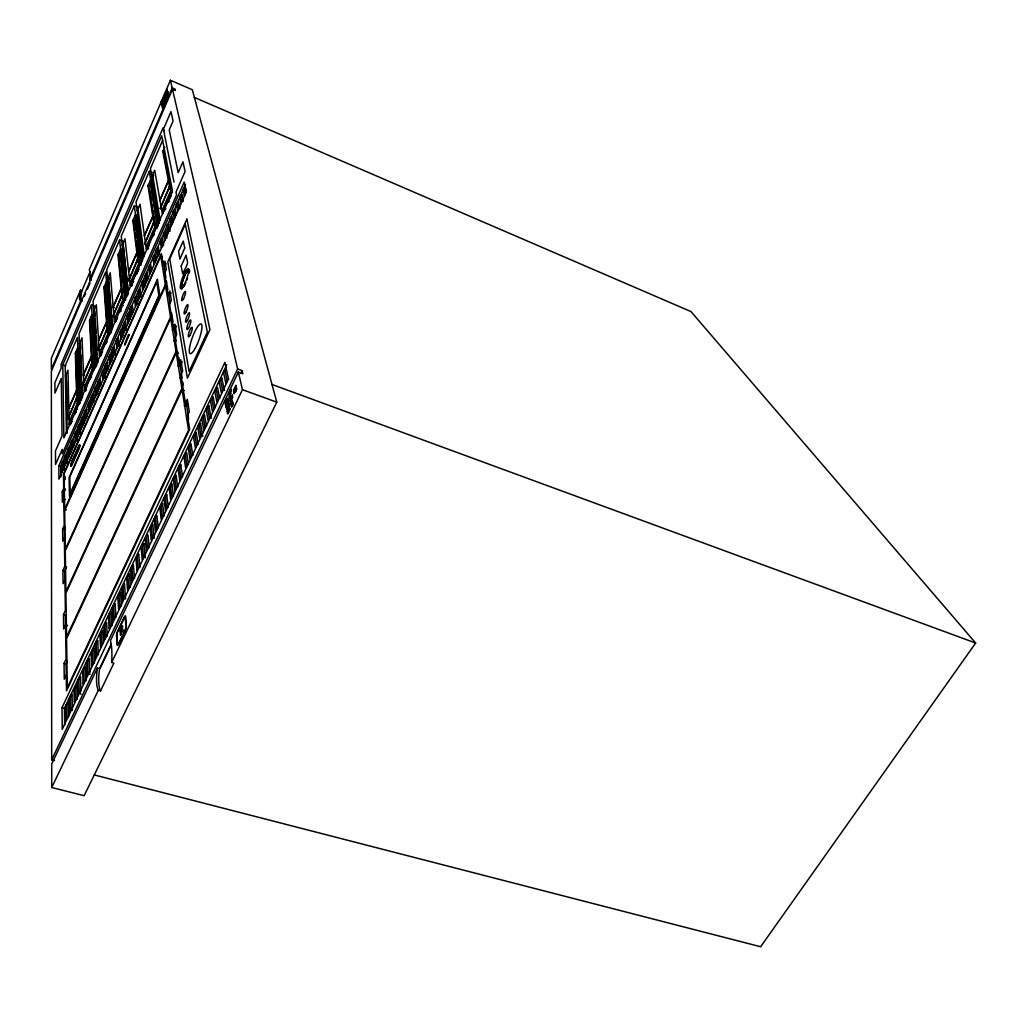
<?xml version="1.0" encoding="UTF-8"?>
<svg xmlns="http://www.w3.org/2000/svg" width="1027" height="1027" viewBox="0 0 1027 1027"><rect width="100%" height="100%" fill="white"/><g stroke="black" fill="none" stroke-linecap="round" stroke-linejoin="round"><path stroke-width="1.5" d="M138.054 271.539L137.387 271.731M133.484 282.001L133.42 281.321L132.124 283.837M106.949 342.107L106.911 341.388L106.32 342.35M167.183 89.477C165.026 88.681 170.251 93.252 168.107 96.641C162.869 112.546 159.634 110.8 167.529 96.397L167.311 92.058L163.293 100.697L167.131 91.596L167.504 93.046A18.935 2.965 -69 0 1 167.529 93.329A6.303 0.988 -68.9 0 1 167.362 95.164M91.467 377.268L91.442 376.524L90.864 377.448M72.083 421.404L70.619 423.663M166.682 89.272L166.785 92.237A6.201 0.963 -68.9 0 0 164.795 94.959A7.305 1.143 -68.9 0 0 162.985 99.375A5.892 0.924 -68.9 0 0 161.945 103.406A14.545 2.272 -68.9 0 0 161.958 103.688C161.162 106.346 160.854 98.964 162.073 101.121M165.668 209.097L165.655 208.263L165.077 208.995M168.71 201.048L169.006 201.6M154.422 234.682L154.422 233.822L153.665 234.747M147.952 248.573L148.389 247.019M131.931 284.761L131.803 285.994M117.476 318.601L117.258 317.895M120.518 310.655L120.737 311.335M101.057 354.816L100.916 355.907M85.677 389.734L85.6 390.722M76.178 412.212L76.332 411.108L75.677 411.943M163.216 213.539L162.497 209.392L160.225 208.481L168.877 188.763L169.442 186.221L168.441 181.022L169.571 181.484M160.225 208.481L169.442 186.221M138.273 211.074L137.207 210.651L140.019 204.18L146.296 249.06L147.439 249.497L146.822 245.158L144.563 244.272L153.074 224.887L153.703 222.191L152.856 216.736L153.973 217.172M148.235 247.533L148.312 248.842M136.398 274.504L137.143 272.245M144.563 244.272L153.703 222.191M120.621 310.193L120.39 311.72M85.793 389.272L85.536 390.825M128.375 293.042L123.304 245.569L122.252 245.158L125.012 238.79L130.198 285.673L131.328 286.109L130.814 281.565L128.568 280.718L136.925 261.68L137.631 258.817L136.925 253.104L138.029 253.528M74.753 414.446L75.484 412.238M128.568 280.718L137.631 258.817M112.482 327.446L108.58 279.485L107.527 279.087L110.248 272.823L114.369 321.656L115.486 322.067L115.088 317.356L112.854 316.521L121.058 297.817L121.841 294.8L121.263 288.844L122.367 289.255M112.854 316.521L121.841 294.8M94.985 316.059L94.715 311.374L93.662 310.988L96.333 304.814L99.465 355.432L100.582 355.83L100.274 350.939L98.053 350.143L106.128 331.734L106.975 328.576L106.526 322.401L107.63 322.812M98.053 350.143L106.975 328.576M85.331 390.786L85.074 385.523L82.866 384.74L90.8 366.665L91.724 363.353L91.39 356.947L92.481 357.345M82.866 384.74L91.724 363.353M66.434 376.55L65.394 376.19L67.975 370.208L69.143 424.356L70.26 424.742L70.131 419.517L67.936 418.759L75.728 400.979L76.717 397.539L76.511 390.915L77.603 391.3M67.936 418.759L76.717 397.539M168.723 200.714L168.544 201.921M136.514 273.978L136.95 272.848M90.055 379.451L90.44 378.295M90.132 379.361L90.658 377.756M105.499 344.366L106.102 342.659M116.051 320.54L116.475 319.423M120.544 310.295L120.916 309.127M101.262 353.879L101.686 352.749M105.665 343.801L106.333 342.171M116.231 319.975L117.129 317.921M152.959 236.441L153.421 235.26M164.166 210.933L165.116 208.776M75.292 412.841L75.703 411.763M101.493 353.352L101.917 352.261M132.38 283.285L133.484 281.732M164.436 210.355L164.859 209.38M169.16 199.559L169.609 198.404M69.156 424.485L77.449 405.549L75.754 352.274M114.369 321.656L123.112 301.835L118.413 254.003M130.198 285.673L139.094 265.505L133.305 219.65M160.135 220.42L152.612 175.039L153.678 175.463L152.907 177.247L151.842 176.811L154.692 170.225L162.215 213.244L171.304 192.177L163.267 150.456M80.504 290.205L51.35 358.295L51.363 369.245L80.928 300.385A29.886 4.583 -69.9 0 1 80.504 290.205L81.929 290.744A29.873 4.609 -69.9 0 0 82.365 300.924L80.928 300.385M97.398 668.025A57.23 13.261 -72.3 0 0 98.335 690.272L100.543 690.889A57.191 13.325 -72.3 0 1 99.555 668.641L97.398 668.025L51.697 763.96L51.722 787.516L84.124 795.681L276.776 402.16L192.293 89.734L170.405 80.26L89.272 269.729A72.878 11.027 -70.3 0 1 89.811 279.678L91.262 280.217M162.202 100.787L165.591 92.879M81.929 290.744L90.068 271.731M89.811 279.678L172.177 87.873L170.405 80.26M172.177 87.873L175.142 89.156L175.45 90.466L172.472 89.182L51.363 371.119L51.697 759.8L54.521 760.532M84.33 296.354L85.588 293.414M87.488 289.023L90.004 283.157M163.409 129.171L170.995 111.596L173.075 121.019L169.198 129.954L178.185 172.652L182.947 161.817L185.091 171.483L176.002 192.088L176.58 194.963L62.275 453.921L62.211 449.338L55.535 464.499L55.458 451.007L62.044 436.013L61.286 378.462L54.957 393.097L54.893 382.75L61.158 368.257L61.106 364.303L163.126 127.733L174.012 182.126M62.788 364.842L161.701 135.744L172.497 191.138L63.892 437.938L62.788 364.842L65.779 365.907M163.768 130.955L164.115 130.147M94.433 306.02L91.48 304.929L79.04 333.698L81.505 400.517M122.598 241.101L119.62 239.946L106.782 269.639L111.609 330.219M137.22 207.043L134.344 205.888L121.289 236.082L127.579 295.776M152.201 172.459L149.313 171.278L136.039 201.972L143.498 257.533M162.728 140.173L150.468 168.518L159.506 223.052M69.875 408.335L68.796 407.963L76.499 390.376L75.33 353.262L77.795 347.575L78.835 347.948L80.722 400.106M91.39 356.947L83.546 374.842L84.65 375.227L83.534 374.316L91.364 356.433L89.516 320.552L92.019 314.763L93.072 315.148L95.999 366.96M98.515 340.091L106.487 321.9L103.932 287.303L106.474 281.424L107.527 281.822L111.494 331.631M121.263 288.844L113.163 307.343L114.267 307.753L113.124 306.855L121.225 288.356L117.964 255.03L120.557 249.06L121.61 249.471L126.565 297.175M128.619 271.462L136.861 252.642L132.855 220.702L135.487 214.63L136.552 215.054L142.573 260.601M144.396 235.44L152.779 216.286L147.991 185.784L150.674 179.609L151.739 180.046L158.864 223.398M164.744 147.066L162.805 151.547L168.364 180.598L159.84 200.072M90.889 327.177L90.992 319.936L89.952 319.551L92.61 371.26L84.33 390.453L83.97 385.138M92.956 327.818L92.353 316.817L93.072 315.148M105.216 290.846L105.422 286.674L104.369 286.289L108.053 336.15L99.465 355.432M108.58 279.485L109.324 277.791M68.809 408.515L76.511 390.915M98.553 340.605L106.526 322.401M159.917 200.509L168.441 181.022M128.67 271.937L136.925 253.104M144.46 235.902L152.856 216.736M70.131 419.517L77.346 403.11M85.074 385.523L93.021 367.448L90.8 366.665M100.274 350.939L108.361 332.555L107.835 325.598M162.497 209.392L171.15 189.687L168.877 188.763M115.088 317.356L123.304 298.652L121.058 297.817M130.814 281.565L139.171 262.54L136.424 240.896M146.822 245.158L155.334 225.786L153.896 216.736L152.779 216.286M146.296 249.06L155.359 228.507L148.453 184.719L149.518 185.142L149.056 186.221L147.991 185.784M58.847 465.77L184.18 182.113L186.311 191.959L58.963 479.16L58.847 465.77L60.747 466.399L60.863 476.823M62.442 461.906L61.607 463.806L61.71 472.073L62.544 470.173L62.442 461.906L63.79 460.918L63.918 470.276M65.369 455.282L65.51 463.498L64.662 465.411L64.534 457.182L66.716 454.293L66.883 463.613M69.04 447.207L69.22 455.372L68.36 457.285L68.206 449.107L70.388 446.231L70.555 453.934M72.006 440.519L71.158 442.432L71.351 450.558L72.198 448.632L72.006 440.519L73.341 439.556L73.533 447.22M75.831 432.033L74.984 433.946L75.202 442.021L76.062 440.082L75.831 432.033L77.166 431.083L77.436 440.211M78.809 425.294L79.066 433.304L78.206 435.243L77.962 427.219L80.132 424.356L80.453 433.433M82.404 417.167L82.699 425.114L81.839 427.052L81.557 419.093L83.726 416.243L84.021 423.74M85.408 410.376L85.742 418.271L84.869 420.223L84.548 412.315L86.73 409.465L87.051 416.923M95.87 386.46L96.294 394.175L95.421 396.152L94.998 388.424L97.18 385.587L97.681 394.342M98.926 379.566L99.375 387.23L98.489 389.22L98.053 381.543L100.222 378.719L100.659 385.959M103.124 370.246L103.624 377.846L102.739 379.836L102.251 372.223L104.42 369.412L104.998 378.013M106.205 363.301L106.731 370.85L105.845 372.852L105.319 365.291L107.501 362.467L108.002 369.604M109.979 354.751L110.544 362.223L109.658 364.238L109.106 356.741L111.275 353.93L111.815 361.003M113.086 347.742L113.676 355.175L112.777 357.191L112.2 349.745L114.369 346.946L115.05 355.368M128.003 313.903L128.734 321.066L127.823 323.12L127.091 315.944L129.261 313.171L129.928 319.487M131.161 306.765L131.931 313.877L131.02 315.931L130.249 308.806L132.419 306.033L133.112 312.311M135.525 297.073L134.614 299.127L135.423 306.174L136.347 304.108L135.525 297.073L136.784 296.367L137.695 304.12M138.709 289.871L139.569 296.854L138.645 298.921L137.798 291.938L139.967 289.178L140.917 296.867M142.637 281L141.726 283.08L142.599 289.999L143.523 287.907L142.637 281L143.883 280.332L144.679 286.417M145.847 273.747L146.771 280.589L145.847 282.682L144.935 275.827L147.092 273.079L147.914 279.126M149.48 265.351L150.443 272.129L149.506 274.222L148.556 267.431L150.712 264.696L151.572 270.679M153.947 255.453L154.949 262.155L154.011 264.26L153.023 257.546L155.18 254.824L156.065 260.73M157.195 248.098L158.235 254.735L157.298 256.866L156.271 250.203L158.428 247.481L159.583 254.799M161.2 239.047L160.263 241.165L161.329 247.751L162.279 245.62L161.2 239.047L162.42 238.457L163.627 245.697M164.474 231.64L165.591 238.148L164.641 240.279L163.537 233.758L165.694 231.049L166.939 238.225M167.491 224.733L166.554 226.864L167.683 233.334L168.633 231.191L167.491 224.733L168.698 224.168L169.981 231.28M170.79 217.275L171.971 223.668L171.008 225.812L169.84 219.406L171.997 216.723L173.049 222.358M174.025 209.97L175.232 216.299L174.282 218.456L173.075 212.114L175.219 209.431L176.297 215.002M177.35 202.46L178.595 208.725L177.632 210.882L176.4 204.604L178.544 201.921L179.93 208.84M180.636 195.002L179.686 197.158L180.957 203.385L181.92 201.202L180.636 195.002L181.83 194.488L183.255 201.331M183.987 187.427L185.296 193.577L184.334 195.759L183.024 189.597L185.168 186.94L186.349 192.357M60.747 466.399L185.515 184.385M62.955 462.805L63.79 460.918M66.716 454.293L64.534 457.182M73.341 439.556L72.57 444.537M76.306 432.996L77.166 431.083M80.132 424.356L77.962 427.219M86.73 409.465L84.548 412.315M107.501 362.467L105.319 365.291M111.275 353.93L109.106 356.741M114.369 346.946L112.2 349.745M129.261 313.171L127.091 315.944M132.419 306.033L130.249 308.806M135.872 298.421L136.784 296.367M139.967 289.178L137.798 291.938M142.971 282.399L143.883 280.332M147.092 273.079L144.935 275.827M155.18 254.824L153.023 257.546M158.428 247.481L156.271 250.203M161.483 240.562L162.42 238.457M167.76 226.287L168.698 224.168M178.544 201.921L176.4 204.604M180.88 196.645L181.83 194.488M89.721 402.892L90.581 400.941L89.259 401.839L89.631 409.67L88.758 411.634L88.399 403.791M92.738 396.063L93.598 394.111L92.289 394.997L92.687 402.777L91.801 404.754L91.429 396.948M118.439 337.883L116.269 340.682L116.898 348.063L117.797 346.035L117.168 338.666L118.439 337.883L119.171 346.227M121.545 331.053L122.444 329.038L121.16 329.808L121.841 337.1M124.678 323.98L125.576 321.964L124.306 322.709L124.999 329.949M162.497 256.699L160.777 256.031L64.136 473.64L65.266 549.432L170.533 317.15L165.514 285.737L167.311 286.417L167.825 289.563M65.535 499.546L63.815 498.994L62.352 502.28L62.211 491.817L63.674 488.57L63.469 474.281L161.406 253.708L163.216 265.005L164.975 265.685L165.938 263.515L164.192 262.835M163.216 265.005L164.936 261.153L166.31 269.472L164.564 273.362L168.03 294.839L169.853 295.532L171.034 292.913M64.046 501.33L63.918 492.369L65.369 489.122L63.674 488.57M160.777 256.031L165.36 284.774L64.662 509.366L66.408 509.918M64.688 510.56L165.514 285.737M64.945 579.613L63.083 583.683L62.929 570.409L64.765 566.365L64.354 537.724L62.763 541.255L62.608 529.046L64.188 525.542L63.815 498.994M168.03 294.839L169.802 290.911L171.342 300.295L169.545 304.274L173.332 327.793L175.232 328.499L176.336 326.098M64.508 538.764L64.38 529.598L65.433 527.275M172.292 330.065L174.423 330.296M173.114 328.268L174.975 324.185L176.657 334.455L174.988 338.101L179.083 363.507L181.073 364.226L182.228 361.748M67.538 625.392L65.587 624.827L63.648 629.038L63.469 614.557L65.381 610.385L64.765 570.961L66.408 567.353L64.573 566.801M174.012 340.823L176.156 341.041L173.499 324.609M176.015 351.555L65.895 591.783L65.279 550.742L170.7 318.203L176.015 351.555L177.979 352.274M176.208 352.697L65.908 593.195L66.562 637.022L181.907 388.488L176.208 352.697L178.159 353.416M177.992 365.869L180.213 366.1M178.852 364.007L180.803 359.771L182.652 371.029L180.675 375.317M179.866 377.654L182.126 377.885L179.764 363.276M182.113 389.747L66.588 638.563L67.32 687.743L188.557 430.159L182.113 389.747L184.167 390.478M66.293 674.88L64.252 679.232L64.059 663.352L66.075 659.052L65.381 615.122L63.469 614.557M184.334 405.678L186.657 405.896M185.232 403.739L187.286 399.336L189.327 411.763L187.492 415.691L189.674 429.235L66.511 690.773L66.075 663.93L67.268 661.362M186.4 418.682L188.763 418.9M228.559 378.95L62.236 729.35L62.018 707.629L224.926 362.351L228.585 379.438M148.774 245.889L149.249 244.94M148.787 245.992L149.467 244.631M116.68 318.935L117.604 317.536M86.332 387.782L86.769 386.807M64.65 725.344L64.444 708.296L226.8 364.739M66.627 704.188L65.561 706.448L65.728 719.863L66.819 717.591L66.627 704.188L68.334 702.314L68.565 717.077M70.375 696.255L69.297 698.527L69.515 711.891L70.606 709.593L70.375 696.255L72.07 694.406L72.378 710.44M75.074 686.691L75.356 699.952L74.265 702.25L73.995 688.963L76.755 684.855L77.089 699.194M78.848 678.68L77.77 680.978L78.091 694.188L79.182 691.877L78.848 678.68L80.542 676.857L80.915 691.145M109.53 613.607L108.413 615.982L109.106 628.652L110.248 626.265L109.53 613.607L111.173 611.925L111.956 625.61M113.471 605.288L112.341 607.676L113.086 620.269L114.228 617.869L113.471 605.288L115.101 603.619L115.935 617.227M151.187 525.58L152.432 537.442L151.251 539.945L150.019 528.071L152.766 524.078L154.268 538.199M155.308 516.863L156.605 528.648L155.411 531.164L154.14 519.354L156.874 515.387L158.261 527.839M179.289 466.142L178.082 468.697L179.674 480.02L180.906 477.439L179.289 466.142L180.803 464.769L182.536 476.733M83.752 668.564L82.674 670.862L83.046 684.008L84.15 681.684L83.752 668.564L85.434 666.767L85.883 680.952M87.577 660.477L88.014 673.532L86.91 675.869L86.486 662.787L89.246 658.692L89.811 674.38M92.199 650.707L91.108 653.031L91.583 666.022L92.7 663.686L92.199 650.707L93.868 648.948L94.433 662.98M96.063 642.543L94.959 644.879L95.485 657.806L96.602 655.444L96.063 642.543L97.719 640.797L98.335 654.751M118.914 594.081L117.771 596.482L118.593 608.985L119.735 606.559L118.914 594.081L120.531 592.438L121.456 605.943M122.881 585.672L123.766 598.073L122.611 600.513L121.751 588.073L124.498 584.042L125.576 598.959M127.784 575.3L128.722 587.624L127.566 590.063L126.642 577.726L129.389 573.695L130.429 587.02M131.803 566.814L132.791 579.048L131.623 581.5L130.647 569.24L133.394 565.222L134.498 578.458M137.105 555.838L135.949 558.29L136.989 570.447L138.157 567.982L137.105 555.838L138.696 554.272L139.865 567.405M161.021 505.091L159.84 507.608L161.2 519.303L162.394 516.761L161.021 505.091L162.574 503.641L164.05 515.99M165.193 496.285L163.999 498.801L165.411 510.419L166.618 507.864L165.193 496.285L166.733 494.847L168.274 507.107M170.328 485.412L169.121 487.953L170.61 499.469L171.817 496.901L170.328 485.412L171.856 484.012L173.46 496.157M174.539 476.515L176.079 487.915L174.86 490.495L173.332 479.057L176.066 475.129L177.722 487.183M185.155 454.037L186.85 465.231L185.617 467.824L183.936 456.617L186.67 452.702L188.48 464.538M189.43 444.986L191.189 456.091L189.944 458.71L188.211 447.579L190.932 443.677L192.806 455.423M194.706 433.843L196.529 444.832L195.284 447.464L193.474 436.449L196.196 432.547L198.147 444.178M199.033 424.703L197.787 427.322L199.662 438.247L200.907 435.602L199.033 424.703L200.509 423.432L202.768 436.398M202.999 416.14L201.754 418.772L203.68 429.607L204.938 426.962L202.999 416.14L204.463 414.895L206.543 426.333M207.351 406.923L206.106 409.568L208.083 420.313L209.354 417.642L207.351 406.923L208.815 405.704L211.19 418.297M211.626 397.885L213.68 408.515L212.409 411.185L210.368 400.53L213.09 396.679L215.221 407.603M216.029 388.578L218.148 399.105L216.864 401.801L214.771 391.236L217.48 387.397L219.675 398.232M220.381 379.335L222.564 389.772L221.28 392.468L219.123 382.005L221.832 378.167L224.412 390.44M224.823 369.938L223.552 372.621L225.773 382.994L227.07 380.285L224.823 369.938L226.261 368.796L224.99 371.479M101.018 632.324L101.622 645.149L100.505 647.523L99.914 634.673L102.674 630.604L103.278 642.928M104.921 624.082L105.576 636.83L104.446 639.218L103.804 626.444L106.564 622.375L107.296 636.162M142.304 545.119L141.148 547.571L142.252 559.651L143.433 557.16L142.304 545.119L143.896 543.565L145.256 557.905M146.386 536.479L145.218 538.944L146.386 550.947L147.567 548.444L146.386 536.479L147.965 534.951L149.236 547.622M67.268 704.573L68.334 702.314M71.004 696.665L72.07 694.406M79.451 679.142L80.542 676.857M110.043 614.287L111.173 611.925M113.971 605.994L115.101 603.619M119.402 594.826L120.531 592.438M124.498 584.042L121.751 588.073M129.389 573.695L126.642 577.726M133.394 565.222L130.647 569.24M179.597 467.324L180.803 464.769M203.23 417.514L204.463 414.895M207.57 408.335L208.815 405.704M221.832 378.167L219.123 382.005M84.355 669.065L85.434 666.767M89.246 658.692L86.486 662.787M92.764 651.259L93.868 648.948M96.615 643.133L97.719 640.797M102.674 630.604L99.914 634.673M137.541 556.711L138.696 554.272M161.393 506.144L162.574 503.641M165.54 497.363L166.733 494.847M170.662 486.541L171.856 484.012M196.196 432.547L193.474 436.449M199.277 426.038L200.509 423.432M142.727 546.03L143.896 543.565M71.222 421.981L71.646 421.147M51.697 759.8L237.622 368.988L172.472 89.182M237.622 368.988L242.115 370.644L242.86 373.751L238.354 372.095L110.454 640.604A99.439 22.093 -73 0 1 111.673 662.466L113.881 663.095L100.543 690.889M99.555 668.641L111.25 644.122M100.068 668.397L111.109 645.264M240.742 373.533L242.115 370.644M51.722 787.516L98.335 690.272M111.673 662.466L242.449 389.695L238.354 372.095M161.958 103.701A14.314 2.234 -68.9 0 0 162.022 104.163L162.33 105.152L161.663 104.87L165.629 96.448L161.765 104.921M166.875 92.866A6.201 0.976 -68.9 0 1 167.35 92.481L167.157 91.442L166.849 92.404A18.935 2.953 -69 0 0 166.785 92.237A18.935 2.953 -69 0 1 166.746 92.353A18.293 2.85 -69 0 1 166.836 92.751A18.935 2.953 -69 0 1 166.862 93.033A6.303 0.988 -68.9 0 1 165.873 98.001A6.149 0.963 -68.9 0 1 163.357 103.522M166.682 92.186L167.799 91.878M162.702 104.472A14.712 2.298 -68.9 0 0 162.754 104.651L162.921 108.079M162.625 103.984L162.33 105.152M162.985 99.375L163.088 99.414A5.892 0.924 -68.9 0 0 162.048 103.445L161.65 104.215L162.754 104.651M121.379 308.241L121.815 307.381M101.904 352.428L102.636 351.696M169.814 198.185L170.456 197.569M137.567 271.539L138.106 270.871M194.373 97.437L690.991 311.579L975.65 643.03L760.635 946.74L94.356 774.961M73.995 688.963L75.677 687.127M103.804 626.444L105.447 624.724M150.019 528.071L151.585 526.556M154.14 519.354L155.693 517.878M173.332 479.057L174.86 477.671M183.936 456.617L185.451 455.269M188.211 447.579L189.713 446.257M210.368 400.53L211.832 399.323M214.771 391.236L216.222 390.055M68.206 449.107L69.541 448.131M81.557 419.093L82.879 418.169M94.998 388.424L96.307 387.551M98.053 381.543L99.349 380.683M102.251 372.223L103.547 371.389M148.556 267.431L149.801 266.776M163.537 233.758L164.756 233.168M169.84 219.406L171.047 218.854M173.075 212.114L174.282 211.562M183.024 189.597L184.218 189.096M162.369 107.886L161.752 104.844M62.018 707.629L64.444 708.296M64.059 663.352L66.075 663.93M65.381 625.276L67.333 625.841M64.765 566.365L66.601 566.93M62.929 570.409L64.765 570.961M62.608 529.046L64.38 529.598M62.211 491.817L63.918 492.369M70.106 423.368L71.21 423.74M76.46 408.9L77.577 409.285M75.728 400.979L77.936 401.75M85.177 389.117L86.281 389.515M84.188 390.311L85.292 390.581M76.499 390.376L77.59 390.761M187.569 403.958L185.476 403.226L180.906 374.816M75.33 353.262L76.37 353.635L76.524 358.269M100.505 354.276L101.622 354.687M91.364 356.433L92.456 356.818L92.944 366.01M242.449 389.695L276.776 402.16M106.128 331.734L108.361 332.555M271.988 384.457L975.65 643.03M89.516 320.552L90.556 320.938M115.435 320.437L116.564 320.86M106.487 321.9L107.591 322.298M92.353 316.817L91.3 316.432L94.202 369.887M170.533 317.15L172.408 317.856M123.112 301.681L124.241 302.092M122.136 305.212L123.266 305.635M103.932 287.303L104.985 287.701M121.225 288.356L122.329 288.78L122.688 292.387M131.302 284.376L132.432 284.813M165.36 284.774L167.157 285.455M138.119 268.881L139.248 269.318M120.865 251.191L119.812 250.781L124.793 300.154M136.925 261.68L139.171 262.54M117.964 255.03L119.016 255.441L119.645 261.795M136.861 252.642L137.977 253.066M147.452 247.674L148.594 248.123M135.795 216.787L134.73 216.376L141.033 265.171M153.074 224.887L155.334 225.786M132.855 220.702L133.908 221.113L135.076 230.253M171.291 192.036L172.433 192.498M170.328 195.566L171.47 196.041M150.969 181.818L149.903 181.394L157.401 227.93M168.364 180.598L169.494 181.06M162.022 104.176A14.712 2.298 -68.9 0 0 162.086 104.356A6.586 1.027 -68.9 0 0 163.254 103.47L163.935 103.766M161.573 104.446L162.253 104.703M167.504 93.072L166.836 92.751A18.935 2.953 -69 0 1 166.965 93.085A6.303 0.988 -68.9 0 1 165.771 97.963L165.873 98.001M165.45 98.335L166.117 98.618M167.889 92.289L167.131 91.596M79.182 691.877L81.005 694.316M163.871 151.983L170.893 188.326M149.313 171.278L158.235 226.043M163.242 261.243L165.938 277.893M166.425 280.923L166.913 283.94M168.325 292.708L170.11 303.71M171.637 313.145L172.151 316.29M172.575 318.909L173.037 321.759M178.839 357.64L179.301 360.464M182.806 382.134L183.268 384.971M186.157 402.815L188.532 417.45M149.788 190.791L151.482 201.472M151.957 204.527L152.445 207.582M152.933 210.625L153.652 215.208M137.965 208.905L144.319 255.672M134.344 205.888L141.765 262.45M135.461 233.296L136.039 237.853M122.996 243.438L128.388 293.953M119.62 239.946L125.756 299.923M120.12 266.558L120.75 272.9M121.07 276.07L121.699 282.425M125.576 321.964L126.36 329.937M123.407 324.737L124.1 331.991M122.444 329.038L123.086 335.932M120.275 331.824L120.929 339.128M108.271 277.393L112.405 328.435M107.283 289.755L106.795 283.516L105.742 283.118L109.696 334.571M107.527 292.875L110.698 333.416M110.492 332.774L105.742 271.95L93.098 301.181L96.82 365.702M105.691 297.137L106.282 305.006M106.757 311.297L107.347 319.153M95.177 319.192L95.999 333.262M96.191 336.394L97.026 350.464M97.206 353.583L97.758 362.967M94.381 309.32L97.501 362.377M93.136 330.964L94.009 346.702M94.176 349.848L94.972 363.994M91.48 304.929L94.972 368.128M91.467 338.101L91.878 345.894M93.598 394.111L93.983 401.467M90.581 400.941L90.864 406.859M83.816 381.364L82.044 337.78L79.413 343.852L80.453 344.225L80.632 348.949M80.876 355.239L81.659 375.715M81.903 382.018L82.507 397.757M80.119 342.209L82.211 397.218M78.578 362.249L78.129 349.578L77.089 349.206L78.963 404.612M78.797 368.577L79.58 390.748M79.849 398.656L80.016 403.406M79.721 402.879L77.449 337.382L65.202 365.702L66.421 433.163M77.076 375.291L77.538 389.207M66.524 381.299L67.256 419.298M66.087 374.573L67.204 433.047M65.163 476.412L65.214 479.583M182.061 288.895A10.501 2.144 -69.6 0 1 184.552 275.21A10.501 2.144 -69.6 0 1 189.212 273.118M184.95 284.453A9.23 1.887 -69.6 0 1 181.612 285.917A9.23 1.887 -69.6 0 1 185.579 273.747A9.23 1.887 -69.6 0 1 188.929 272.219M188.185 271.372A9.23 1.887 -69.6 0 1 189.417 270.807M188.134 271.603A8.973 1.836 -69.6 0 1 189.61 271.629M185.887 282.399A8.973 1.836 -69.6 0 1 181.715 286.533A8.973 1.836 -69.6 0 1 185.258 274.504A8.973 1.836 -69.6 0 1 188.827 272.425M187.569 278.047A8.973 1.836 -69.6 0 1 186.786 280.268M167.35 92.481A18.935 2.965 -69 0 1 167.414 92.648M163.794 103.971A6.586 1.027 -68.9 0 1 163.177 104.677M166.053 99.311A6.149 0.963 -68.9 0 1 164.756 102.289M166.823 97.141A6.303 0.988 -68.9 0 1 166.451 98.245M165.771 97.963A6.149 0.963 -68.9 0 1 163.254 103.47M121.995 631.284L120.416 635.238L120.583 632.658L120.698 634.352L122.765 629.179L122.881 630.809L122.534 631.515L122.457 630.257L121.995 631.284M228.995 403.778C225.94 413.252 225.593 408.579 228.995 403.778M184.732 247.956L179.892 259.176L178.57 251.422L183.294 241.101L184.732 247.956M181.176 266.109L182.678 273.798L186.503 266.134A3.222 0.655 -69.5 0 0 187.543 262.18L186.054 255.197L181.176 266.109M228.276 408.502C225.542 413.252 227.866 412.315 229.06 406.833L229.252 407.783L229.329 405.845L228.276 408.502M236.326 389.554L235.619 391.313L236.326 389.554M232.038 401.095L230.972 403.329L232.038 401.095M229.56 398.515C231.82 399.542 231.088 391.467 229.56 398.515M231.036 390.812L230.33 392.545L231.036 390.812M79.682 445.679L71.056 465.847L71.954 461.418L79.682 445.679M230.587 403.303C232.166 406.731 233.116 395.292 230.587 403.303M129.312 334.751L124.819 345.226A4.647 0.86 -70.1 0 1 124.703 344.122L128.555 334.417L129.312 334.751M236.646 389.13L234.028 393.739L236.48 388.078L236.646 389.13M231.345 390.388L228.764 394.959L231.191 389.349L231.345 390.388M230.035 408.72C226.98 419.44 226.004 410.453 230.035 408.72M120.39 630.18L120.583 631.515L121.366 629.294L120.364 632.401L120.159 630.039A3.774 0.873 -72.2 0 1 120.724 628.062A3.376 0.783 -72.2 0 1 121.199 626.894L122.585 625.751A4.634 1.078 -72.2 0 1 122.598 627.163L122.008 628.909L122.149 628.293A3.158 0.732 -72.2 0 0 122.29 626.868L121.417 627.048L120.39 630.18M227.686 412.918L229.599 409.093L227.686 412.918M232.872 402.918L231.293 406.731L232.461 403.008L230.972 405.203L232.615 401.762L232.872 402.918M229.971 397.552C230.42 400.042 231.37 393.585 229.971 397.552M232.243 397.757L232.705 396.948L232.243 397.757M226.864 400.35L225.324 404.677L227.172 401.916L225.76 406.063L228.212 399.862L226.171 402.931L227.853 398.181L225.17 403.264L226.864 400.35M78.655 446.052L71.916 461.187A4.018 0.719 -70.9 0 0 70.658 465.95A4.018 0.719 -70.9 0 0 72.006 464.872L78.771 449.685A4.082 0.732 -70.8 0 0 79.913 445.153A4.082 0.732 -70.8 0 0 78.655 446.052M157.426 279.344L69.091 477.504L69.464 496.028L159.711 294.595L157.426 279.344M156.772 281.783L69.797 476.836L70.144 493.525L158.826 295.571L156.772 281.783M186.863 219.162L167.812 261.834L187.402 378.167L209.919 329.667L186.863 219.162M185.284 224.207L169.763 258.945L189.096 371.479L207.351 332.132L185.284 224.207M230.767 393.264L229.214 397.038L230.767 393.264M124.203 617.355L117.874 630.604A4.044 0.937 -72.3 0 0 116.5 635.983L117.027 644.584A4.994 1.155 -72.3 0 0 119.068 643.428L124.896 631.271A4.365 1.027 -72.2 0 0 126.372 625.456L125.73 616.431A3.697 0.86 -72.2 0 0 124.203 617.355M124.241 617.997L117.912 631.258A2.85 0.655 -72.3 0 0 116.95 635.045L117.476 643.634A3.787 0.886 -72.3 0 0 119.029 642.761L124.845 630.617A3.158 0.745 -72.2 0 0 125.91 626.406L125.166 617.009L124.241 617.997M228.353 401.249L225.85 406.499L226.107 407.745L228.353 401.249M235.876 385.407L233.437 391.069L234.644 388.527L234.939 389.811C230.998 398.463 238.816 382.301 235.273 389.092L235.876 385.407M232.436 395.023L229.92 400.312L230.189 401.557L232.436 395.023M231.897 398.502L230.343 402.289L231.897 398.502M233.013 403.572C229.201 411.763 234.785 402.545 233.013 403.572M167.375 92.289L167.542 93.329L167.375 92.289M165.437 97.745L163.742 101.095L165.437 97.745M162.189 104.407L162.369 105.422L162.215 104.446M184.103 284.8A10.501 2.131 -69.6 0 0 188.223 268.971A10.501 2.131 -69.6 0 0 181.009 282.515A10.501 2.131 -69.6 0 0 184.103 284.8M190.072 335.187A5.148 1.117 -69.9 0 0 192.088 327.318A5.148 1.117 -69.9 0 0 188.544 333.775A5.148 1.117 -69.9 0 0 190.072 335.187M185.874 312.298A4.994 1.053 -69.8 0 0 187.838 304.698A4.994 1.053 -69.8 0 0 184.411 311.04A4.994 1.053 -69.8 0 0 185.874 312.298M195.207 348.256A15.79 3.492 -69.9 0 0 201.305 324.108A15.79 3.492 -69.9 0 0 190.354 343.981A15.79 3.492 -69.9 0 0 195.207 348.256M187.415 320.488A5.045 1.078 -69.8 0 0 189.392 312.786A5.045 1.078 -69.8 0 0 185.913 319.166A5.045 1.078 -69.8 0 0 187.415 320.488M183.461 298.921A4.904 1.014 -69.7 0 0 185.386 291.488A4.904 1.014 -69.7 0 0 182.023 297.753A4.904 1.014 -69.7 0 0 183.461 298.921M188.686 327.793A5.096 1.091 -69.9 0 0 190.688 320A5.096 1.091 -69.9 0 0 187.171 326.432A5.096 1.091 -69.9 0 0 188.686 327.793"/></g></svg>
